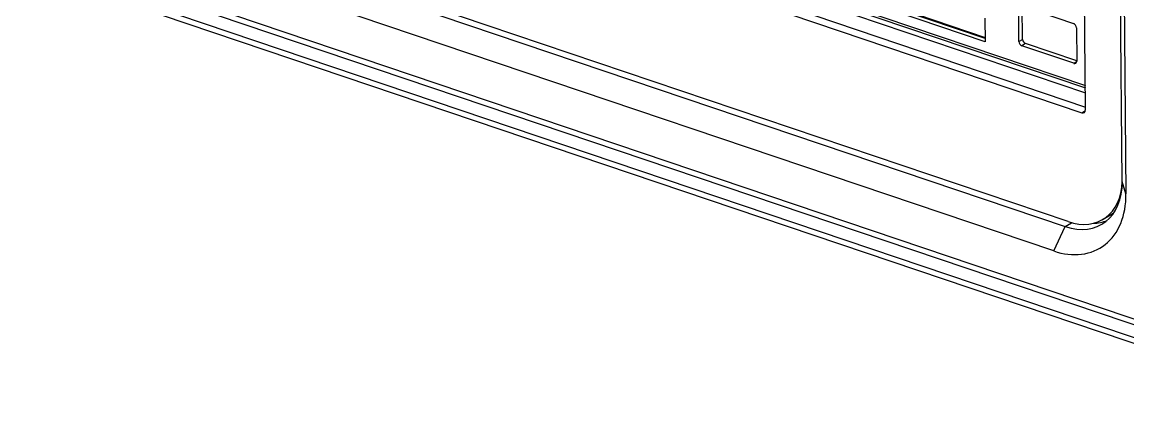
# Model space of a CAD drawing. Header units: millimetres. Extents: x 113 to 1101, y 63 to 734.
# Drawn here: x 972.78 to 1018.6, y 220.17 to 236.25 of the extents above; entities that cross this region are included whole.
import ezdxf

# ---------------------------------------------------------------- set-up
doc = ezdxf.new("R2010")
doc.units = ezdxf.units.MM

msp = doc.modelspace()

# ---------------------------------------------------------------- linework, layer by layer
for p, q in [((1018.364, 229.654), (1018.11, 255.463)), ((1018.265, 254.954), (1018.519, 229.144)), ((930.637, 253.74), (1025.505, 221.731)), ((1025.995, 221.313), (931.127, 253.323)), ((941.061, 253.075), (1015.999, 227.791)), ((1016.118, 227.998), (941.18, 253.282)), ((931.676, 252.621), (1026.624, 220.585)), ((1027.114, 220.168), (932.166, 252.204)), ((1015.523, 226.784), (940.585, 252.069)), ((1016.846, 232.631), (1016.724, 245.002)), ((1004.628, 237.753), (1016.836, 233.634)), ((1004.685, 237.637), (1016.837, 233.537)), ((1004.824, 237.388), (1016.839, 233.334)), ((1003.614, 236.918), (1016.688, 232.507)), ((1003.915, 237.102), (1016.845, 232.74)), ((1014.191, 236.922), (1016.343, 236.195)), ((1014.237, 235.541), (1014.224, 236.911)), ((1012.68, 235.436), (1008.965, 236.689)), ((1012.678, 235.579), (1009.116, 236.781)), ((1009.155, 236.812), (1012.678, 235.624)), ((1012.67, 236.415), (1012.68, 235.436)), ((1014.086, 235.449), (1014.073, 236.828)), ((1016.464, 236.021), (1016.478, 234.642)), ((1014.086, 235.449), (1014.237, 235.541)), ((1014.358, 235.367), (1014.207, 235.275)), ((1016.36, 234.549), (1014.207, 235.275)), ((1016.478, 234.652), (1014.358, 235.367)), ((1016.36, 234.549), (1016.476, 234.62)), ((1016.688, 232.507), (1016.844, 232.602)), ((1018.519, 229.144), (1018.364, 229.654)), ((1017.577, 228.101), (1017.879, 228.285)), ((1015.523, 226.784), (1015.999, 227.791)), ((1015.999, 227.791), (1016.266, 227.953))]:
    msp.add_line(p, q)
for centre, major_axis, start_param, end_param in [((1016.345, 236.062), (0.078, -0.128), 0.870079, 2.440875), ((1014.357, 235.501), (-0.078, 0.128), 0.870079, 2.440875), ((1014.206, 235.409), (0.078, -0.128), 4.011672, 5.582468), ((1016.358, 234.682), (0.078, -0.128), 5.582468, 7.153264), ((1016.686, 232.685), (0.104, -0.171), 5.582468, 7.153264), ((1015.973, 230.461), (1.562, -2.561), 5.582468, 7.153264), ((1016.093, 230.534), (-1.484, 2.433), 2.440875, 3.96688), ((1015.49, 230.166), (-1.979, 3.244), 2.440875, 4.011672), ((1016.395, 230.718), (-1.484, 2.433), 3.141598, 3.238889), ((1016.395, 230.718), (1.562, -2.561), 5.897879, 6.166289)]:
    msp.add_ellipse(centre, major_axis=major_axis, ratio=0.707153, start_param=start_param, end_param=end_param)

doc.saveas('drawing.dxf')
